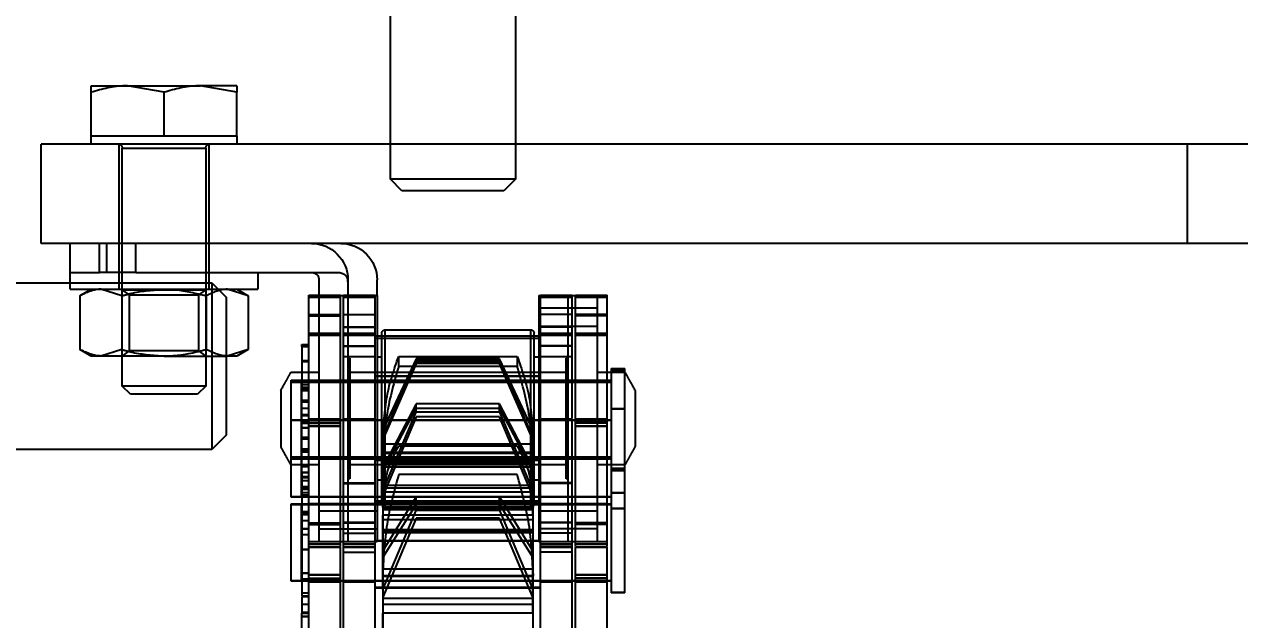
# Model space of a CAD drawing. Header units: metres. Extents: x 0 to 63075, y 0 to 44550.
# Drawn here: x 37029.2 to 37087.5, y 17493.3 to 17521.9 of the extents above; entities that cross this region are included whole.
import ezdxf

# ---------------------------------------------------------------- set-up
doc = ezdxf.new("R2010")
doc.units = ezdxf.units.M
doc.header["$LTSCALE"] = 75
doc.linetypes.add('HIDDEN2', pattern=[4.7625, 3.175, -1.5875])
doc.layers.add('SDM', color=7, linetype='Continuous')
doc.layers.add('ST1', color=7, linetype='HIDDEN2')
doc.styles.add('ROMANS', font='ROMANS.SHX')
doc.dimstyles.new('75___1-75', dxfattribs={"dimscale": 75, "dimtxt": 2.5, "dimasz": 2, "dimexe": 1.5, "dimexo": 1, "dimgap": 0.5, "dimtad": 1, "dimdec": 0, "dimzin": 12, "dimtxsty": 'ROMANS', "dimcen": 0, "dimclrd": 256, "dimclre": 256, "dimclrt": 3, "dimazin": 3, "dimtfac": 1, "dimtdec": 0, "dimtmove": 0, "dimatfit": 0, "dimfxl": 1, "dimlwd": -1, "dimlwe": -1, "dimarcsym": 0})

# ---------------------------------------------------------------- blocks, each defined once
blk = doc.blocks.new('*D34')
at = {"layer": 'Defpoints', "color": 0, "transparency": 16777216}
for p in [(33418.742, 17728.439), (37150.032, 17728.439), (37007.795, 17285.374)]:
    blk.add_point(p, dxfattribs=at)
at = {"layer": 'SDM', "transparency": 16777216}
for p, q in [((33418.742, 17878.439), (33418.742, 18585.582)), ((37075.032, 17728.439), (33306.242, 17728.439)), ((33418.742, 17285.374), (33418.742, 17728.439)), ((36932.795, 17285.374), (33306.242, 17285.374)), ((33418.742, 17135.374), (33418.742, 16985.374))]:
    blk.add_line(p, q, dxfattribs=at)
for points in [[(33393.742, 17878.439), (33443.742, 17878.439), (33418.742, 17728.439)], [(33393.742, 17135.374), (33443.742, 17135.374), (33418.742, 17285.374)]]:
    blk.add_solid(points, dxfattribs=at)
at = {"layer": 'SDM', "color": 3, "transparency": 16777216, "insert": (33287.492, 18307.01), "char_height": 187.5, "attachment_point": 5, "rotation": 90, "style": 'ROMANS'}
blk.add_mtext('443', dxfattribs=at)
blk = doc.blocks.new('A$C542b401d')
at = {"layer": 'ST1'}
for p, q in [((300.24, 1598.762), (300.24, 1574.317)), ((306.24, 1574.317), (306.24, 1598.762)), ((313.6, 1578.49), (315.35, 1578.802)), ((313.6, 1578.802), (315.35, 1578.802)), ((318.85, 1578.802), (315.35, 1578.802)), ((317.1, 1578.49), (318.85, 1578.802)), ((320.6, 1578.802), (318.85, 1578.802)), ((313.6, 1576.402), (313.6, 1578.49)), ((317.1, 1576.402), (317.1, 1578.49)), ((320.6, 1576.402), (320.6, 1578.49)), ((263, 1576.002), (268, 1576.002)), ((268, 1571.24), (268, 1576.002)), ((268, 1576.002), (323, 1576.002)), ((315.35, 1576.402), (313.6, 1576.402)), ((313.6, 1576.402), (313.6, 1576.002)), ((314.95, 1576.002), (314.95, 1571.24)), ((317.1, 1576.402), (315.35, 1576.402)), ((318.85, 1576.402), (317.1, 1576.402)), ((320.6, 1576.402), (318.85, 1576.402)), ((319.25, 1571.24), (319.25, 1576.002)), ((320.6, 1576.002), (320.6, 1576.402)), ((323, 1571.24), (323, 1576.002)), ((319.1, 1575.802), (315.1, 1575.802)), ((315.1, 1575.802), (315.1, 1564.392)), ((319.1, 1564.392), (319.1, 1575.802)), ((300.24, 1574.317), (306.24, 1574.317)), ((300.24, 1574.317), (300.794, 1573.762)), ((305.685, 1573.762), (306.24, 1574.317)), ((300.794, 1573.762), (305.685, 1573.762)), ((263, 1571.24), (268, 1571.24)), ((268, 1571.24), (323, 1571.24)), ((314.95, 1571.24), (314.95, 1569.84)), ((318.45, 1569.84), (318.45, 1571.24)), ((319.25, 1569.84), (319.25, 1571.24)), ((319.85, 1569.84), (319.85, 1571.24)), ((320.2, 1569.84), (320.2, 1571.24)), ((321.6, 1569.84), (321.6, 1571.24)), ((306.875, 1568.745), (306.875, 1569.49)), ((308.275, 1569.402), (308.275, 1569.49)), ((318.45, 1569.84), (308.712, 1569.84)), ((309.675, 1569.527), (309.675, 1568.745)), ((312.6, 1569.84), (312.6, 1569.04)), ((314.95, 1569.84), (314.95, 1569.04)), ((318.45, 1569.84), (320.177, 1569.84)), ((319.25, 1569.04), (319.25, 1569.84)), ((321.6, 1569.84), (320.2, 1569.84)), ((321.6, 1569.04), (321.6, 1569.84)), ((308.275, 1569.402), (308.275, 1568.745)), ((321.6, 1569.04), (312.6, 1569.04)), ((313.059, 1568.727), (314.069, 1569.04)), ((313.6, 1569.04), (313.059, 1568.727)), ((314.806, 1569.35), (314.115, 1568.659)), ((314.806, 1569.35), (314.806, 1561.35)), ((344.115, 1569.35), (314.806, 1569.35)), ((315.1, 1569.04), (315.1, 1569.015)), ((317.1, 1569.015), (315.1, 1569.015)), ((315.1, 1569.015), (315.45, 1568.77)), ((319.1, 1569.015), (317.1, 1569.015)), ((318.75, 1568.77), (319.1, 1569.015)), ((319.1, 1569.015), (319.1, 1569.04)), ((319.121, 1568.727), (320.131, 1569.04)), ((321.141, 1568.727), (320.6, 1569.04)), ((295.843, 1568.656), (295.843, 1568.76)), ((297.363, 1568.76), (295.843, 1568.76)), ((297.363, 1568.659), (295.843, 1568.659)), ((295.843, 1566.835), (295.843, 1568.656)), ((297.363, 1568.656), (295.843, 1568.656)), ((296.325, 1568.745), (296.325, 1556.935)), ((297.725, 1568.745), (296.325, 1568.745)), ((297.363, 1568.656), (297.363, 1568.76)), ((297.363, 1566.835), (297.363, 1568.656)), ((297.515, 1568.656), (297.515, 1568.76)), ((299.035, 1568.76), (297.515, 1568.76)), ((299.035, 1568.659), (297.515, 1568.659)), ((297.515, 1567.226), (297.515, 1568.656)), ((299.035, 1568.656), (297.515, 1568.656)), ((297.725, 1568.745), (297.725, 1556.935)), ((299.125, 1568.745), (297.725, 1568.745)), ((299.035, 1568.656), (299.035, 1568.76)), ((299.035, 1567.226), (299.035, 1568.656)), ((299.125, 1568.745), (299.125, 1556.935)), ((308.275, 1568.745), (306.875, 1568.745)), ((306.875, 1568.745), (306.875, 1556.935)), ((306.965, 1568.659), (306.965, 1568.76)), ((308.485, 1568.76), (306.965, 1568.76)), ((308.485, 1568.659), (306.965, 1568.659)), ((306.965, 1567.226), (306.965, 1568.656)), ((308.485, 1568.656), (306.965, 1568.656)), ((309.675, 1568.745), (308.275, 1568.745)), ((308.275, 1568.745), (308.275, 1556.935)), ((308.485, 1568.659), (308.485, 1568.76)), ((308.485, 1567.226), (308.485, 1568.656)), ((308.637, 1568.656), (308.637, 1568.76)), ((310.157, 1568.76), (308.637, 1568.76)), ((310.157, 1568.659), (308.637, 1568.659)), ((308.637, 1566.835), (308.637, 1568.656)), ((310.157, 1568.656), (308.637, 1568.656)), ((309.675, 1568.745), (309.675, 1556.935)), ((310.157, 1568.656), (310.157, 1568.76)), ((310.157, 1566.835), (310.157, 1568.656)), ((313.059, 1568.727), (313.059, 1566.153)), ((314.115, 1568.659), (314.115, 1562.04)), ((315.079, 1568.727), (315.079, 1566.153)), ((318.75, 1568.77), (315.45, 1568.77)), ((315.45, 1568.77), (315.45, 1566.085)), ((318.75, 1566.085), (318.75, 1568.77)), ((319.121, 1568.727), (319.121, 1566.153)), ((321.141, 1568.727), (321.141, 1566.153)), ((295.843, 1567.837), (297.363, 1567.837)), ((295.843, 1567.811), (297.363, 1567.811)), ((295.843, 1567.81), (297.363, 1567.81)), ((295.843, 1567.761), (297.363, 1567.761)), ((295.843, 1567.759), (297.363, 1567.759)), ((296.325, 1568.131), (297.725, 1568.131)), ((296.325, 1568.131), (297.725, 1568.131)), ((297.515, 1567.837), (299.035, 1567.837)), ((297.725, 1568.131), (299.125, 1568.131)), ((297.725, 1568.131), (299.125, 1568.131)), ((308.485, 1567.837), (306.965, 1567.837)), ((310.157, 1567.837), (308.637, 1567.837)), ((310.157, 1567.811), (308.637, 1567.811)), ((310.157, 1567.81), (308.637, 1567.81)), ((310.157, 1567.761), (308.637, 1567.761)), ((310.157, 1567.759), (308.637, 1567.759)), ((296.325, 1567.258), (297.725, 1567.258)), ((297.515, 1567.232), (299.035, 1567.232)), ((297.515, 1567.226), (299.035, 1567.226)), ((297.515, 1566.848), (297.515, 1567.226)), ((297.725, 1567.258), (299.125, 1567.258)), ((299.035, 1566.848), (299.035, 1567.226)), ((308.485, 1567.232), (306.965, 1567.232)), ((308.485, 1567.226), (306.965, 1567.226)), ((306.965, 1566.848), (306.965, 1567.226)), ((308.485, 1566.848), (308.485, 1567.226)), ((295.843, 1566.913), (297.363, 1566.913)), ((295.843, 1566.862), (297.363, 1566.862)), ((295.843, 1566.861), (297.363, 1566.861)), ((297.363, 1566.848), (295.843, 1566.848)), ((295.843, 1564.644), (295.843, 1566.835)), ((297.363, 1566.835), (295.843, 1566.835)), ((297.363, 1564.644), (297.363, 1566.835)), ((297.515, 1566.913), (299.035, 1566.913)), ((299.035, 1566.848), (297.515, 1566.848)), ((297.515, 1562.84), (297.515, 1566.835)), ((299.035, 1566.835), (297.515, 1566.835)), ((299.035, 1562.84), (299.035, 1566.835)), ((306.965, 1566.8), (299.035, 1566.8)), ((306.965, 1566.699), (299.035, 1566.699)), ((306.965, 1566.696), (299.035, 1566.696)), ((299.35, 1562.84), (299.35, 1566.94)), ((306.495, 1567.095), (299.505, 1567.095)), ((299.505, 1558.597), (299.505, 1567.083)), ((299.505, 1558.597), (299.505, 1567.083)), ((306.495, 1558.597), (306.495, 1567.083)), ((306.495, 1558.597), (306.495, 1567.083)), ((306.65, 1562.84), (306.65, 1566.94)), ((306.965, 1566.913), (308.485, 1566.913)), ((308.485, 1566.848), (306.965, 1566.848)), ((306.965, 1562.773), (306.965, 1566.835)), ((308.485, 1566.835), (306.965, 1566.835)), ((308.485, 1562.773), (308.485, 1566.835)), ((308.637, 1566.913), (310.157, 1566.913)), ((308.637, 1566.862), (310.157, 1566.862)), ((308.637, 1566.861), (310.157, 1566.861)), ((310.157, 1566.848), (308.637, 1566.848)), ((308.637, 1564.644), (308.637, 1566.835)), ((310.157, 1566.835), (308.637, 1566.835)), ((310.157, 1564.644), (310.157, 1566.835)), ((297.515, 1566.326), (299.035, 1566.326)), ((297.515, 1566.315), (299.035, 1566.315)), ((308.485, 1566.326), (306.965, 1566.326)), ((308.485, 1566.315), (306.965, 1566.315)), ((310.489, 1566.392), (310.157, 1566.392)), ((310.489, 1566.392), (310.157, 1566.392)), ((310.489, 1566.291), (310.157, 1566.291)), ((310.489, 1566.288), (310.157, 1566.288)), ((310.489, 1566.291), (310.489, 1566.392)), ((310.489, 1566.288), (310.489, 1564.467)), ((313.059, 1566.153), (314.069, 1565.84)), ((313.059, 1566.153), (313.6, 1565.84)), ((315.45, 1566.085), (315.1, 1565.84)), ((315.45, 1566.085), (317.1, 1566.085)), ((317.1, 1566.085), (318.75, 1566.085)), ((319.1, 1565.84), (318.75, 1566.085)), ((319.121, 1566.153), (320.131, 1565.84)), ((320.6, 1565.84), (321.141, 1566.153)), ((297.515, 1565.805), (299.035, 1565.805)), ((297.515, 1565.796), (299.035, 1565.796)), ((297.814, 1565.732), (297.725, 1565.732)), ((297.814, 1565.732), (297.725, 1565.643)), ((297.814, 1559.947), (297.814, 1565.732)), ((299.35, 1565.795), (299.125, 1565.795)), ((299.4, 1562.3), (301, 1565.698)), ((301, 1565.631), (299.4, 1562.252)), ((301, 1565.572), (299.4, 1561.937)), ((299.4, 1561.841), (301, 1565.488)), ((300.157, 1565.818), (300.157, 1565.342)), ((305.843, 1565.818), (300.157, 1565.818)), ((301, 1565.572), (301, 1565.698)), ((301, 1565.698), (305, 1565.698)), ((301, 1565.631), (305, 1565.631)), ((301, 1565.572), (305, 1565.572)), ((301, 1565.488), (305, 1565.488)), ((305, 1565.572), (305, 1565.698)), ((305, 1565.698), (306.6, 1562.3)), ((306.6, 1562.252), (305, 1565.631)), ((306.6, 1561.937), (305, 1565.572)), ((305, 1565.488), (306.6, 1561.841)), ((305.843, 1565.342), (305.843, 1565.818)), ((306.875, 1565.795), (306.65, 1565.795)), ((306.965, 1565.805), (308.485, 1565.805)), ((306.965, 1565.796), (308.485, 1565.796)), ((308.186, 1565.732), (308.186, 1562.84)), ((308.275, 1565.643), (308.186, 1565.732)), ((308.275, 1565.732), (308.186, 1565.732)), ((310.157, 1565.615), (310.489, 1565.615)), ((310.157, 1565.563), (310.489, 1565.563)), ((310.157, 1565.562), (310.489, 1565.562)), ((313.6, 1565.84), (314.069, 1565.84)), ((317.1, 1565.84), (314.069, 1565.84)), ((317.1, 1565.84), (320.131, 1565.84)), ((320.131, 1565.84), (320.6, 1565.84)), ((296.325, 1565.065), (294.993, 1565.065)), ((295, 1565.135), (295, 1565.238)), ((295.658, 1565.238), (295, 1565.238)), ((295.658, 1565.138), (295, 1565.138)), ((295, 1563.314), (295, 1565.135)), ((295.658, 1565.135), (295, 1565.135)), ((295.658, 1565.238), (295.658, 1565.135)), ((295.658, 1565.135), (295.658, 1563.314)), ((297.814, 1565.065), (297.725, 1565.154)), ((297.814, 1565.065), (297.725, 1565.065)), ((308.186, 1565.065), (297.814, 1565.065)), ((306.965, 1564.888), (299.035, 1564.888)), ((306.965, 1564.875), (299.035, 1564.875)), ((300.157, 1565.342), (305.843, 1565.342)), ((308.275, 1565.154), (308.186, 1565.065)), ((308.275, 1565.065), (308.186, 1565.065)), ((311.007, 1565.065), (309.675, 1565.065)), ((310.157, 1564.685), (295.658, 1564.685)), ((310.157, 1564.584), (295.658, 1564.584)), ((310.157, 1564.581), (295.658, 1564.581)), ((297.363, 1564.685), (295.843, 1564.685)), ((295.843, 1564.66), (297.363, 1564.66)), ((295.843, 1564.644), (297.363, 1564.644)), ((295.843, 1562.821), (295.843, 1564.644)), ((297.363, 1564.584), (295.843, 1564.584)), ((297.363, 1564.581), (295.843, 1564.581)), ((297.363, 1562.821), (297.363, 1564.644)), ((299.035, 1564.685), (297.515, 1564.685)), ((299.035, 1564.584), (297.515, 1564.584)), ((299.035, 1564.581), (297.515, 1564.581)), ((306.965, 1564.685), (299.035, 1564.685)), ((306.965, 1564.584), (299.035, 1564.584)), ((306.965, 1564.581), (299.035, 1564.581)), ((308.485, 1564.685), (306.965, 1564.685)), ((308.485, 1564.584), (306.965, 1564.584)), ((308.485, 1564.581), (306.965, 1564.581)), ((310.489, 1564.685), (308.637, 1564.685)), ((310.157, 1564.66), (308.637, 1564.66)), ((310.157, 1564.644), (308.637, 1564.644)), ((308.637, 1562.821), (308.637, 1564.644)), ((310.489, 1564.584), (308.637, 1564.584)), ((310.489, 1564.581), (308.637, 1564.581)), ((310.157, 1562.821), (310.157, 1564.644)), ((310.489, 1564.48), (310.157, 1564.48)), ((310.489, 1564.467), (310.157, 1564.467)), ((310.489, 1564.342), (310.157, 1564.342)), ((310.489, 1564.325), (310.157, 1564.325)), ((310.489, 1564.316), (310.157, 1564.316)), ((310.526, 1564.316), (310.157, 1564.316)), ((310.489, 1564.297), (310.157, 1564.297)), ((310.489, 1564.283), (310.157, 1564.283)), ((310.489, 1564.467), (310.489, 1564.283)), ((310.489, 1560.247), (310.489, 1564.283)), ((310.526, 1564.685), (310.526, 1564.581)), ((311, 1564.685), (310.526, 1564.685)), ((311, 1564.584), (310.526, 1564.584)), ((310.526, 1564.581), (310.526, 1562.76)), ((311, 1564.581), (310.526, 1564.581)), ((311, 1564.581), (311, 1564.685)), ((311, 1562.76), (311, 1564.581)), ((315.1, 1564.392), (319.1, 1564.392)), ((315.1, 1564.392), (315.49, 1564.002)), ((318.71, 1564.002), (319.1, 1564.392)), ((294.5, 1564.175), (294.5, 1561.505)), ((310.526, 1564.215), (310.157, 1564.215)), ((310.526, 1564.212), (310.157, 1564.212)), ((310.489, 1564.206), (310.157, 1564.206)), ((310.489, 1564.19), (310.157, 1564.19)), ((310.489, 1563.725), (310.157, 1563.725)), ((310.489, 1563.712), (310.157, 1563.712)), ((310.489, 1563.712), (310.157, 1563.712)), ((311.5, 1564.175), (311.5, 1561.505)), ((315.49, 1564.002), (318.71, 1564.002)), ((295.658, 1563.327), (295, 1563.327)), ((295, 1559.277), (295, 1563.314)), ((295.658, 1563.314), (295, 1563.314)), ((295.658, 1563.314), (295.658, 1559.277)), ((299.4, 1560.499), (301, 1563.539)), ((301, 1563.324), (299.4, 1560.31)), ((301, 1563.149), (299.4, 1559.374)), ((301, 1563.149), (301, 1563.539)), ((301, 1563.539), (305, 1563.539)), ((301, 1563.324), (305, 1563.324)), ((301, 1563.149), (305, 1563.149)), ((305, 1563.149), (305, 1563.539)), ((305, 1563.539), (306.6, 1560.499)), ((306.6, 1560.31), (305, 1563.324)), ((306.6, 1559.374), (305, 1563.149)), ((310.489, 1563.637), (310.157, 1563.637)), ((310.489, 1563.634), (310.157, 1563.634)), ((310.489, 1563.341), (310.157, 1563.341)), ((310.157, 1562.773), (295.658, 1562.773)), ((310.157, 1562.76), (295.658, 1562.76)), ((297.363, 1562.821), (295.843, 1562.821)), ((295.843, 1556.709), (295.843, 1562.799)), ((297.363, 1562.799), (295.843, 1562.799)), ((297.363, 1562.773), (295.843, 1562.773)), ((297.363, 1562.76), (295.843, 1562.76)), ((295.843, 1562.647), (297.363, 1562.647)), ((295.843, 1562.626), (297.363, 1562.626)), ((297.363, 1556.709), (297.363, 1562.799)), ((299.035, 1562.821), (297.515, 1562.821)), ((297.515, 1559.727), (297.515, 1562.799)), ((299.035, 1562.799), (297.515, 1562.799)), ((299.035, 1562.773), (297.515, 1562.773)), ((299.035, 1562.76), (297.515, 1562.76)), ((299.035, 1559.727), (299.035, 1562.799)), ((306.965, 1562.773), (299.035, 1562.773)), ((306.965, 1562.76), (299.035, 1562.76)), ((299.35, 1558.74), (299.35, 1562.84)), ((299.4, 1559.137), (301, 1562.916)), ((301, 1562.916), (305, 1562.916)), ((305, 1562.916), (306.6, 1559.137)), ((306.65, 1558.74), (306.65, 1562.84)), ((308.485, 1562.821), (306.965, 1562.821)), ((306.965, 1559.727), (306.965, 1562.799)), ((308.485, 1562.799), (306.965, 1562.799)), ((308.485, 1562.773), (306.965, 1562.773)), ((308.485, 1562.76), (306.965, 1562.76)), ((308.186, 1562.84), (308.186, 1559.947)), ((308.485, 1559.727), (308.485, 1562.799)), ((310.157, 1562.821), (308.637, 1562.821)), ((308.637, 1556.709), (308.637, 1562.799)), ((310.157, 1562.799), (308.637, 1562.799)), ((310.489, 1562.773), (308.637, 1562.773)), ((310.489, 1562.76), (308.637, 1562.76)), ((310.157, 1562.647), (308.637, 1562.647)), ((310.157, 1562.626), (308.637, 1562.626)), ((310.157, 1563.017), (310.489, 1563.017)), ((310.157, 1562.967), (310.489, 1562.967)), ((310.157, 1562.965), (310.489, 1562.965)), ((310.157, 1556.576), (310.157, 1562.799)), ((310.489, 1562.666), (310.157, 1562.666)), ((310.489, 1562.663), (310.157, 1562.663)), ((310.489, 1562.613), (310.157, 1562.613)), ((310.489, 1562.611), (310.157, 1562.611)), ((311, 1562.773), (310.526, 1562.773)), ((310.526, 1562.76), (310.526, 1560.329)), ((311, 1562.76), (310.526, 1562.76)), ((311, 1559.07), (311, 1562.76)), ((295.843, 1562.472), (297.363, 1562.472)), ((295.843, 1562.452), (297.363, 1562.452)), ((299.4, 1561.937), (299.4, 1562.3)), ((299.4, 1560.795), (299.4, 1561.937)), ((306.6, 1561.937), (306.6, 1562.3)), ((306.6, 1561.937), (306.6, 1560.795)), ((308.637, 1562.472), (310.157, 1562.472)), ((308.637, 1562.452), (310.157, 1562.452)), ((310.526, 1562.404), (310.157, 1562.404)), ((310.526, 1562.391), (310.157, 1562.391)), ((310.489, 1561.955), (310.157, 1561.955)), ((310.489, 1561.942), (310.157, 1561.942)), ((310.489, 1561.942), (310.157, 1561.942)), ((314.115, 1562.04), (314.806, 1561.35)), ((299.395, 1560.648), (299.395, 1561.747)), ((306.605, 1561.628), (299.395, 1561.628)), ((305.843, 1561.524), (300.157, 1561.524)), ((306.605, 1561.747), (306.605, 1560.648)), ((310.489, 1561.867), (310.157, 1561.867)), ((310.489, 1561.865), (310.157, 1561.865)), ((310.489, 1561.39), (310.157, 1561.39)), ((310.489, 1561.373), (310.157, 1561.373)), ((310.489, 1561.364), (310.157, 1561.364)), ((310.157, 1561.364), (310.526, 1561.364)), ((314.806, 1561.35), (344.115, 1561.35)), ((295.658, 1560.995), (310.157, 1560.995)), ((295.658, 1560.894), (310.157, 1560.894)), ((295.658, 1560.891), (310.157, 1560.891)), ((295.843, 1560.995), (297.363, 1560.995)), ((295.843, 1560.894), (297.363, 1560.894)), ((295.843, 1560.891), (297.363, 1560.891)), ((297.515, 1560.995), (299.035, 1560.995)), ((297.515, 1560.894), (299.035, 1560.894)), ((297.515, 1560.891), (299.035, 1560.891)), ((299.035, 1560.995), (306.965, 1560.995)), ((299.035, 1560.894), (306.965, 1560.894)), ((299.035, 1560.891), (306.965, 1560.891)), ((306.965, 1560.861), (299.035, 1560.861)), ((306.965, 1560.839), (299.035, 1560.839)), ((299.4, 1561.208), (306.6, 1561.208)), ((299.4, 1561.166), (306.6, 1561.166)), ((299.4, 1560.795), (306.6, 1560.795)), ((299.4, 1560.795), (299.4, 1560.499)), ((306.6, 1560.499), (306.6, 1560.795)), ((306.965, 1560.995), (308.485, 1560.995)), ((306.965, 1560.894), (308.485, 1560.894)), ((306.965, 1560.891), (308.485, 1560.891)), ((308.637, 1560.995), (310.489, 1560.995)), ((308.637, 1560.894), (310.489, 1560.894)), ((308.637, 1560.891), (310.489, 1560.891)), ((310.157, 1561.263), (310.526, 1561.263)), ((310.157, 1561.26), (310.526, 1561.26)), ((310.489, 1561.254), (310.157, 1561.254)), ((310.489, 1561.254), (310.157, 1561.254)), ((310.489, 1561.239), (310.157, 1561.239)), ((310.489, 1561.238), (310.157, 1561.238)), ((310.526, 1560.995), (311, 1560.995)), ((310.526, 1560.894), (311, 1560.894)), ((310.526, 1560.891), (311, 1560.891)), ((294.993, 1560.615), (296.325, 1560.615)), ((295, 1560.441), (295.658, 1560.441)), ((295, 1560.341), (295.658, 1560.341)), ((295, 1560.338), (295.658, 1560.338)), ((297.725, 1560.615), (297.814, 1560.615)), ((297.725, 1560.526), (297.814, 1560.615)), ((297.814, 1560.615), (308.186, 1560.615)), ((299.395, 1560.519), (299.395, 1560.648)), ((306.605, 1560.519), (299.395, 1560.519)), ((299.395, 1558.567), (299.395, 1560.519)), ((299.4, 1560.697), (306.6, 1560.697)), ((299.4, 1559.374), (299.4, 1560.499)), ((300.157, 1560.153), (305.843, 1560.153)), ((306.6, 1559.374), (306.6, 1560.499)), ((306.605, 1560.648), (306.605, 1560.519)), ((306.605, 1560.519), (306.605, 1560.648)), ((306.605, 1560.519), (306.605, 1558.567)), ((308.186, 1560.615), (308.275, 1560.615)), ((308.186, 1560.615), (308.275, 1560.526)), ((309.675, 1560.615), (311.007, 1560.615)), ((310.489, 1560.542), (310.157, 1560.542)), ((310.489, 1560.27), (310.157, 1560.27)), ((310.489, 1560.247), (310.157, 1560.247)), ((310.489, 1560.247), (310.489, 1554.341)), ((310.526, 1560.329), (310.526, 1559.07)), ((297.515, 1559.753), (299.035, 1559.753)), ((297.515, 1559.727), (299.035, 1559.727)), ((297.515, 1556.678), (297.515, 1559.727)), ((297.725, 1560.036), (297.814, 1559.947)), ((297.725, 1559.947), (297.814, 1559.947)), ((299.035, 1556.678), (299.035, 1559.727)), ((299.125, 1559.885), (299.35, 1559.885)), ((299.395, 1559.629), (306.605, 1559.629)), ((306.65, 1559.885), (306.875, 1559.885)), ((308.485, 1559.753), (306.965, 1559.753)), ((308.485, 1559.727), (306.965, 1559.727)), ((306.965, 1556.678), (306.965, 1559.727)), ((308.186, 1559.947), (308.275, 1560.036)), ((308.186, 1559.947), (308.275, 1559.947)), ((308.485, 1556.678), (308.485, 1559.727)), ((310.489, 1560.065), (310.157, 1560.065)), ((310.489, 1560.016), (310.157, 1560.016)), ((310.489, 1560.015), (310.157, 1560.015)), ((310.489, 1559.867), (310.157, 1559.867)), ((310.489, 1559.576), (310.157, 1559.576)), ((310.489, 1559.562), (310.157, 1559.562)), ((295.658, 1559.3), (295, 1559.3)), ((295, 1554.48), (295, 1559.277)), ((295.658, 1559.277), (295, 1559.277)), ((295.658, 1559.277), (295.658, 1554.48)), ((295.658, 1559.083), (310.157, 1559.083)), ((295.658, 1559.07), (310.157, 1559.07)), ((295.843, 1559.083), (297.363, 1559.083)), ((295.843, 1559.07), (297.363, 1559.07)), ((297.515, 1559.083), (299.035, 1559.083)), ((297.515, 1559.07), (299.035, 1559.07)), ((299.035, 1559.083), (306.965, 1559.083)), ((299.035, 1559.07), (306.965, 1559.07)), ((299.4, 1559.496), (306.6, 1559.496)), ((299.4, 1558.214), (299.4, 1559.374)), ((299.4, 1559.313), (306.6, 1559.313)), ((299.4, 1556.497), (301, 1559.081)), ((301, 1558.438), (301, 1559.081)), ((301, 1559.081), (305, 1559.081)), ((305, 1558.438), (305, 1559.081)), ((305, 1559.081), (306.6, 1556.497)), ((306.6, 1559.374), (306.6, 1558.214)), ((306.965, 1559.083), (308.485, 1559.083)), ((306.965, 1559.07), (308.485, 1559.07)), ((308.637, 1559.083), (310.489, 1559.083)), ((308.637, 1559.07), (310.489, 1559.07)), ((310.157, 1559.452), (310.526, 1559.452)), ((310.157, 1559.439), (310.526, 1559.439)), ((310.489, 1559.288), (310.157, 1559.288)), ((310.489, 1559.288), (310.157, 1559.288)), ((310.489, 1559.187), (310.157, 1559.187)), ((310.489, 1559.184), (310.157, 1559.184)), ((310.526, 1559.083), (311, 1559.083)), ((310.526, 1559.07), (311, 1559.07)), ((295, 1558.53), (295.658, 1558.53)), ((295, 1558.517), (295.658, 1558.517)), ((310.157, 1558.746), (295.658, 1558.746)), ((310.157, 1558.724), (295.658, 1558.724)), ((297.363, 1558.767), (295.843, 1558.767)), ((297.363, 1558.746), (295.843, 1558.746)), ((297.363, 1558.724), (295.843, 1558.724)), ((297.363, 1558.717), (295.843, 1558.717)), ((297.363, 1558.715), (295.843, 1558.715)), ((297.725, 1558.422), (296.325, 1558.422)), ((299.035, 1558.767), (297.515, 1558.767)), ((299.035, 1558.746), (297.515, 1558.746)), ((299.035, 1558.724), (297.515, 1558.724)), ((299.125, 1558.422), (297.725, 1558.422)), ((299.035, 1558.88), (306.965, 1558.88)), ((299.035, 1558.779), (306.965, 1558.779)), ((299.035, 1558.776), (306.965, 1558.776)), ((306.965, 1558.746), (299.035, 1558.746)), ((306.965, 1558.724), (299.035, 1558.724)), ((299.395, 1555.402), (299.395, 1558.567)), ((306.605, 1558.472), (299.395, 1558.472)), ((301, 1558.724), (299.4, 1556.172)), ((299.4, 1558.56), (306.6, 1558.56)), ((301, 1558.438), (299.4, 1554.645)), ((299.505, 1558.585), (306.495, 1558.585)), ((301, 1558.724), (305, 1558.724)), ((301, 1558.438), (305, 1558.438)), ((306.6, 1556.172), (305, 1558.724)), ((306.6, 1554.645), (305, 1558.438)), ((306.605, 1558.567), (306.605, 1555.402)), ((308.275, 1558.422), (306.875, 1558.422)), ((308.485, 1558.767), (306.965, 1558.767)), ((308.485, 1558.746), (306.965, 1558.746)), ((308.485, 1558.724), (306.965, 1558.724)), ((309.675, 1558.422), (308.275, 1558.422)), ((310.157, 1558.767), (308.637, 1558.767)), ((310.489, 1558.746), (308.637, 1558.746)), ((310.489, 1558.724), (308.637, 1558.724)), ((310.157, 1558.717), (308.637, 1558.717)), ((310.157, 1558.715), (308.637, 1558.715)), ((310.526, 1558.746), (310.526, 1558.724)), ((311, 1558.746), (310.526, 1558.746)), ((310.526, 1558.724), (310.526, 1556.293)), ((311, 1558.724), (310.526, 1558.724)), ((311, 1558.724), (311, 1558.746)), ((311, 1555.034), (311, 1558.724)), ((295.843, 1557.843), (297.363, 1557.843)), ((295.843, 1557.818), (297.363, 1557.818)), ((295.843, 1557.818), (297.363, 1557.818)), ((299.035, 1557.863), (297.515, 1557.863)), ((299.035, 1557.856), (297.515, 1557.856)), ((297.515, 1557.843), (299.035, 1557.843)), ((299.4, 1558.214), (306.6, 1558.214)), ((299.4, 1558.214), (299.4, 1556.497)), ((299.4, 1554.275), (301, 1558.065)), ((299.4, 1557.977), (306.6, 1557.977)), ((301, 1558.065), (305, 1558.065)), ((305, 1558.065), (306.6, 1554.275)), ((306.6, 1556.497), (306.6, 1558.214)), ((308.485, 1557.863), (306.965, 1557.863)), ((308.485, 1557.856), (306.965, 1557.856)), ((308.485, 1557.843), (306.965, 1557.843)), ((310.157, 1557.843), (308.637, 1557.843)), ((310.157, 1557.818), (308.637, 1557.818)), ((310.157, 1557.818), (308.637, 1557.818)), ((310.526, 1558.377), (310.157, 1558.377)), ((310.526, 1558.355), (310.157, 1558.355)), ((310.489, 1558.254), (310.157, 1558.254)), ((310.489, 1558.232), (310.157, 1558.232)), ((310.489, 1557.95), (310.157, 1557.95)), ((295.843, 1557.768), (297.363, 1557.768)), ((295.843, 1557.766), (297.363, 1557.766)), ((296.325, 1557.549), (297.725, 1557.549)), ((296.325, 1557.549), (297.725, 1557.549)), ((297.515, 1557.341), (299.035, 1557.341)), ((297.515, 1557.336), (299.035, 1557.336)), ((297.725, 1557.549), (299.125, 1557.549)), ((297.725, 1557.549), (299.125, 1557.549)), ((299.395, 1557.422), (306.605, 1557.422)), ((299.4, 1557.497), (306.6, 1557.497)), ((299.4, 1557.354), (306.6, 1557.354)), ((308.275, 1557.549), (306.875, 1557.549)), ((308.275, 1557.549), (306.875, 1557.549)), ((308.485, 1557.341), (306.965, 1557.341)), ((308.485, 1557.336), (306.965, 1557.336)), ((309.675, 1557.549), (308.275, 1557.549)), ((309.675, 1557.549), (308.275, 1557.549)), ((310.157, 1557.768), (308.637, 1557.768)), ((310.157, 1557.766), (308.637, 1557.766)), ((310.489, 1557.559), (310.157, 1557.559)), ((310.489, 1557.547), (310.157, 1557.547)), ((310.489, 1557.277), (310.157, 1557.277)), ((295.843, 1556.92), (297.363, 1556.92)), ((295.843, 1556.819), (297.363, 1556.819)), ((295.843, 1556.816), (297.363, 1556.816)), ((297.363, 1556.709), (295.843, 1556.709)), ((295.843, 1552.633), (295.843, 1556.678)), ((297.363, 1556.678), (295.843, 1556.678)), ((296.325, 1556.935), (297.725, 1556.935)), ((297.363, 1552.633), (297.363, 1556.678)), ((297.515, 1556.92), (299.035, 1556.92)), ((297.515, 1556.819), (299.035, 1556.819)), ((297.515, 1556.816), (299.035, 1556.816)), ((299.035, 1556.709), (297.515, 1556.709)), ((297.515, 1556.697), (299.035, 1556.697)), ((297.515, 1556.685), (299.035, 1556.685)), ((297.515, 1548.707), (297.515, 1556.678)), ((299.035, 1556.678), (297.515, 1556.678)), ((297.515, 1556.666), (299.035, 1556.666)), ((297.515, 1556.654), (299.035, 1556.654)), ((297.725, 1556.935), (299.125, 1556.935)), ((299.035, 1556.968), (306.965, 1556.968)), ((299.035, 1556.955), (306.965, 1556.955)), ((299.035, 1548.707), (299.035, 1556.678)), ((306.875, 1556.935), (308.275, 1556.935)), ((306.965, 1556.92), (308.485, 1556.92)), ((306.965, 1556.819), (308.485, 1556.819)), ((306.965, 1556.816), (308.485, 1556.816)), ((308.485, 1556.709), (306.965, 1556.709)), ((308.485, 1556.697), (306.965, 1556.697)), ((306.965, 1556.685), (308.485, 1556.685)), ((306.965, 1548.707), (306.965, 1556.678)), ((308.485, 1556.678), (306.965, 1556.678)), ((308.485, 1556.666), (306.965, 1556.666)), ((306.965, 1556.654), (308.485, 1556.654)), ((308.275, 1556.935), (309.675, 1556.935)), ((308.485, 1548.707), (308.485, 1556.678)), ((308.637, 1556.92), (310.157, 1556.92)), ((308.637, 1556.819), (310.157, 1556.819)), ((308.637, 1556.816), (310.157, 1556.816)), ((310.157, 1556.709), (308.637, 1556.709)), ((308.637, 1552.633), (308.637, 1556.678)), ((310.157, 1556.678), (308.637, 1556.678)), ((310.157, 1552.633), (310.157, 1556.678)), ((297.515, 1556.435), (299.035, 1556.435)), ((297.515, 1556.425), (299.035, 1556.425)), ((299.4, 1554.645), (299.4, 1556.497)), ((306.6, 1554.645), (306.6, 1556.497)), ((308.485, 1556.435), (306.965, 1556.435)), ((308.485, 1556.425), (306.965, 1556.425)), ((310.489, 1556.576), (310.157, 1556.576)), ((310.489, 1556.555), (310.157, 1556.555)), ((310.526, 1556.293), (310.526, 1555.034)), ((299.4, 1555.614), (306.6, 1555.614)), ((295.658, 1555.056), (310.157, 1555.056)), ((295.658, 1555.034), (310.157, 1555.034)), ((297.363, 1555.357), (295.843, 1555.357)), ((297.363, 1555.342), (295.843, 1555.342)), ((295.843, 1555.183), (297.363, 1555.183)), ((295.843, 1555.169), (297.363, 1555.169)), ((295.843, 1555.056), (297.363, 1555.056)), ((295.843, 1555.034), (297.363, 1555.034)), ((295.843, 1555.008), (297.363, 1555.008)), ((295.843, 1554.995), (297.363, 1554.995)), ((297.515, 1555.056), (299.035, 1555.056)), ((297.515, 1555.034), (299.035, 1555.034)), ((297.515, 1555.008), (299.035, 1555.008)), ((297.515, 1554.995), (299.035, 1554.995)), ((299.035, 1555.056), (306.965, 1555.056)), ((299.035, 1555.034), (306.965, 1555.034)), ((299.395, 1555.279), (299.395, 1555.402)), ((299.395, 1555.402), (299.395, 1555.279)), ((306.605, 1555.279), (299.395, 1555.279)), ((299.395, 1551.492), (299.395, 1555.279)), ((299.4, 1555.297), (306.6, 1555.297)), ((306.605, 1555.402), (306.605, 1555.279)), ((306.605, 1555.279), (306.605, 1555.402)), ((306.605, 1555.279), (306.605, 1551.492)), ((306.965, 1555.056), (308.485, 1555.056)), ((306.965, 1555.034), (308.485, 1555.034)), ((306.965, 1555.008), (308.485, 1555.008)), ((306.965, 1554.995), (308.485, 1554.995)), ((310.157, 1555.357), (308.637, 1555.357)), ((310.157, 1555.342), (308.637, 1555.342)), ((310.157, 1555.183), (308.637, 1555.183)), ((310.157, 1555.169), (308.637, 1555.169)), ((308.637, 1555.056), (310.489, 1555.056)), ((308.637, 1555.034), (310.489, 1555.034)), ((308.637, 1555.008), (310.157, 1555.008)), ((308.637, 1554.995), (310.157, 1554.995)), ((310.157, 1555.425), (310.526, 1555.425)), ((310.157, 1555.403), (310.526, 1555.403)), ((310.489, 1555.151), (310.157, 1555.151)), ((310.526, 1555.056), (311, 1555.056)), ((310.526, 1555.034), (311, 1555.034)), ((295, 1554.503), (295.658, 1554.503)), ((295, 1554.48), (295.658, 1554.48)), ((306.965, 1554.749), (299.035, 1554.749)), ((306.965, 1554.718), (299.035, 1554.718)), ((299.4, 1553.504), (299.4, 1554.645)), ((306.6, 1554.645), (306.6, 1553.504)), ((310.489, 1554.477), (310.157, 1554.477)), ((310.489, 1554.341), (310.157, 1554.341)), ((299.4, 1554.202), (306.6, 1554.202)), ((299.4, 1553.919), (306.6, 1553.919)), ((310.489, 1554.31), (310.157, 1554.31)), ((310.489, 1553.941), (310.157, 1553.941)), ((310.489, 1554.31), (310.489, 1553.514)), ((299.4, 1553.504), (306.6, 1553.504)), ((299.4, 1553.504), (299.4, 1550.422)), ((306.6, 1550.422), (306.6, 1553.504)), ((310.489, 1553.547), (310.157, 1553.547)), ((310.489, 1553.533), (310.157, 1553.533)), ((310.489, 1553.514), (310.157, 1553.514)), ((310.489, 1553.511), (310.157, 1553.511)), ((310.157, 1553.349), (310.489, 1553.349)), ((310.157, 1553.327), (310.489, 1553.327)), ((310.489, 1545.504), (310.489, 1553.514))]:
    blk.add_line(p, q, dxfattribs=at)
for centre, radius, start, end in [((314.9, 1575.802), 0.2, 0, 90), ((319.3, 1575.802), 0.2, 90, 180), ((308.625, 1569.49), 1.75, 90, 180), ((310.025, 1569.49), 1.75, 90, 180), ((308.712, 1569.402), 0.438, 90, 180), ((309.987, 1569.527), 0.312, 90, 180), ((299.505, 1566.94), 0.155, 90, 179.99999), ((306.495, 1566.94), 0.155, 0.00001, 90), ((299.505, 1558.74), 0.155, 180.00001, 270)]:
    blk.add_arc(centre, radius, start, end, dxfattribs=at)
for points, knots in [([(313.6, 1578.802), (313.6, 1578.799), (313.6, 1578.785), (313.6, 1578.619), (313.6, 1578.49)], [0, 0, 0, 0, 0.221869, 1, 1, 1, 1]), ([(315.35, 1578.802), (315.391, 1578.802), (315.982, 1578.798), (316.562, 1578.638), (317.1, 1578.49)], [0, 0, 0, 0, 0.070174, 1, 1, 1, 1]), ([(318.85, 1578.802), (318.891, 1578.802), (319.482, 1578.798), (320.062, 1578.638), (320.6, 1578.49)], [0, 0, 0, 0, 0.070174, 1, 1, 1, 1]), ([(320.6, 1578.49), (320.6, 1578.619), (320.6, 1578.785), (320.6, 1578.799), (320.6, 1578.802)], [0, 0, 0, 0, 0.778131, 1, 1, 1, 1]), ([(314.069, 1569.04), (314.093, 1569.04), (314.434, 1569.035), (314.768, 1568.876), (315.079, 1568.727)], [0, 0, 0, 0, 0.070174, 1, 1, 1, 1]), ([(317.1, 1569.04), (316.916, 1569.035), (316.232, 1569.018), (315.566, 1568.85), (315.079, 1568.727)], [0, 0, 0, 0, 0.268634, 1, 1, 1, 1]), ([(319.121, 1568.727), (318.951, 1568.775), (318.292, 1568.958), (317.608, 1569.005), (317.1, 1569.04)], [0, 0, 0, 0, 0.257551, 1, 1, 1, 1]), ([(320.131, 1569.04), (320.155, 1569.04), (320.496, 1569.035), (320.831, 1568.876), (321.141, 1568.727)], [0, 0, 0, 0, 0.070174, 1, 1, 1, 1]), ([(314.069, 1565.84), (314.093, 1565.84), (314.434, 1565.845), (314.768, 1566.004), (315.079, 1566.153)], [0, 0, 0, 0, 0.070174, 1, 1, 1, 1]), ([(317.1, 1565.84), (316.916, 1565.845), (316.232, 1565.862), (315.566, 1566.03), (315.079, 1566.153)], [0, 0, 0, 0, 0.268634, 1, 1, 1, 1]), ([(319.121, 1566.153), (318.951, 1566.105), (318.292, 1565.922), (317.608, 1565.875), (317.1, 1565.84)], [0, 0, 0, 0, 0.257551, 1, 1, 1, 1]), ([(320.131, 1565.84), (320.155, 1565.84), (320.496, 1565.845), (320.831, 1566.004), (321.141, 1566.153)], [0, 0, 0, 0, 0.070174, 1, 1, 1, 1]), ([(300.157, 1565.818), (299.941, 1565.201), (299.508, 1563.968), (299.433, 1562.487), (299.395, 1561.747)], [0, 0, 0, 0, 0.500261, 1, 1, 1, 1]), ([(306.605, 1561.747), (306.567, 1562.487), (306.492, 1563.967), (306.06, 1565.201), (305.843, 1565.818)], [0, 0, 0, 0, 0.499419, 1, 1, 1, 1]), ([(294.993, 1565.065), (294.987, 1565.053), (294.974, 1565.03), (294.87, 1564.843), (294.714, 1564.561), (294.572, 1564.305), (294.5, 1564.175)], [0, 0, 0, 0, 0.241787, 0.488035, 0.739915, 1, 1, 1, 1]), ([(299.395, 1560.648), (299.433, 1561.462), (299.508, 1563.094), (299.94, 1564.592), (300.157, 1565.342)], [0, 0, 0, 0, 0.499098, 1, 1, 1, 1]), ([(305.843, 1565.342), (306.059, 1564.593), (306.492, 1563.095), (306.567, 1561.464), (306.605, 1560.648)], [0, 0, 0, 0, 0.500133, 1, 1, 1, 1]), ([(311.5, 1564.175), (311.428, 1564.305), (311.286, 1564.561), (311.13, 1564.843), (311.026, 1565.03), (311.013, 1565.053), (311.007, 1565.065)], [0, 0, 0, 0, 0.260085, 0.511965, 0.758213, 1, 1, 1, 1]), ([(294.5, 1561.505), (294.572, 1561.375), (294.714, 1561.119), (294.87, 1560.837), (294.974, 1560.65), (294.987, 1560.627), (294.993, 1560.615)], [0, 0, 0, 0, 0.260085, 0.511965, 0.758213, 1, 1, 1, 1]), ([(294.5, 1561.505), (294.572, 1561.375), (294.714, 1561.119), (294.87, 1560.837), (294.974, 1560.65), (294.987, 1560.627), (294.993, 1560.615)], [0, 0, 0, 0, 0.260085, 0.511965, 0.758213, 1, 1, 1, 1]), ([(300.157, 1561.524), (299.941, 1561.114), (299.508, 1560.294), (299.433, 1559.142), (299.395, 1558.567)], [0, 0, 0, 0, 0.500514, 1, 1, 1, 1]), ([(306.605, 1558.567), (306.567, 1559.142), (306.492, 1560.294), (306.059, 1561.114), (305.843, 1561.524)], [0, 0, 0, 0, 0.499479, 1, 1, 1, 1]), ([(311.007, 1560.615), (311.013, 1560.627), (311.026, 1560.65), (311.13, 1560.837), (311.286, 1561.119), (311.428, 1561.375), (311.5, 1561.505)], [0, 0, 0, 0, 0.241787, 0.488035, 0.739915, 1, 1, 1, 1]), ([(299.395, 1555.402), (299.433, 1556.194), (299.508, 1557.779), (299.94, 1559.361), (300.157, 1560.153)], [0, 0, 0, 0, 0.499427, 1, 1, 1, 1]), ([(305.843, 1560.153), (306.059, 1559.361), (306.492, 1557.78), (306.567, 1556.194), (306.605, 1555.402)], [0, 0, 0, 0, 0.500372, 1, 1, 1, 1])]:
    blk.add_open_spline(points, degree=3, knots=knots, dxfattribs=at)

msp = doc.modelspace()

# ---------------------------------------------------------------- block references
at = {"layer": 'SDM', "xscale": -1}
msp.add_blockref('A$C542b401d', (37353.032, 15940.137), dxfattribs=at)

# ---------------------------------------------------------------- dimensions: what is measured, and where the dimension line sits
at = {"layer": 'SDM'}
dim = msp.add_linear_dim(base=(33418.742, 17728.439), p1=(37007.795, 17285.374), p2=(37150.032, 17728.439), angle=90, dimstyle='75___1-75', dxfattribs=at)
dim.commit()
dim.dimension.update_dxf_attribs({"geometry": '*D34', "text_midpoint": (33287.492, 18307.01)})

doc.saveas('drawing.dxf')
